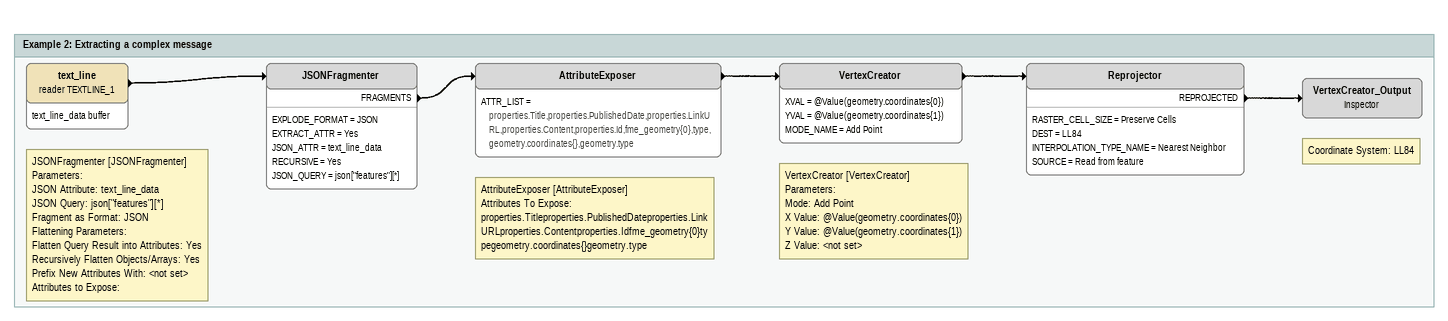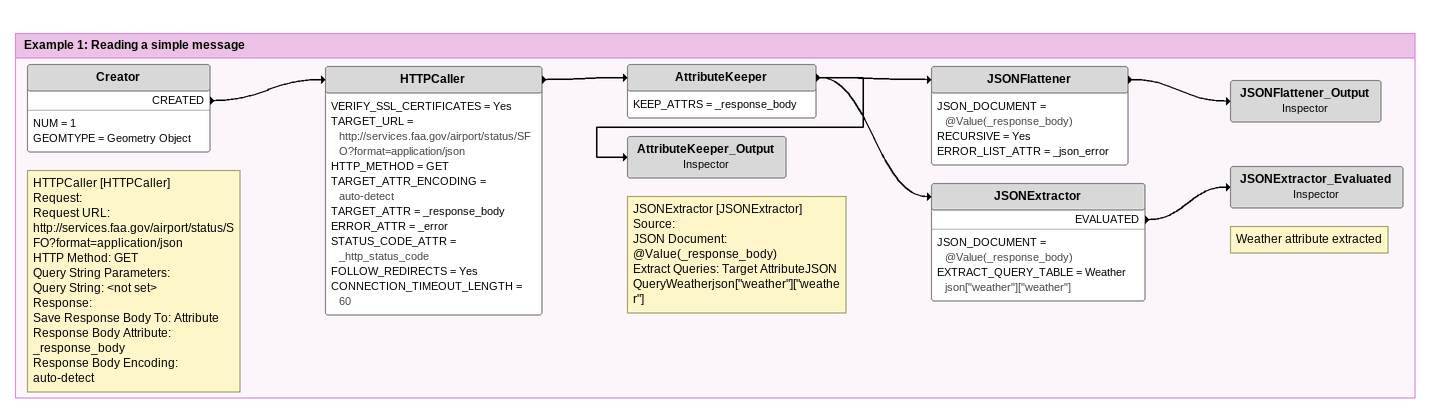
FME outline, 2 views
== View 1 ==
Bookmark: Example 2: Extracting a complex message
text_line (reader TEXTLINE_1)
    attributes: text_line_data buffer
    -> JSONFragmenter
Note: JSONFragmenter [JSONFragmenter] / Parameters: / JSON Attribute: text_line_data / JSON Query: json["features"][*] / Fragment as Format: JSON / Flattening Parameters: / Flatten Query Result into Attributes: Yes / Recursively Flatten Objects/Arrays: Yes / Prefix New Attributes With: <not set> / Attributes to Expose:
JSONFragmenter
    EXPLODE_FORMAT = JSON
    EXTRACT_ATTR = Yes
    JSON_ATTR = text_line_data
    RECURSIVE = Yes
    JSON_QUERY = json["features"][*]
    FRAGMENTS -> AttributeExposer
Note: AttributeExposer [AttributeExposer] / Attributes To Expose: properties.Titleproperties.PublishedDateproperties.LinkURLproperties.Contentproperties.Idfme_geometry{0}typegeometry.coordinates{}geometry.type
AttributeExposer
    ATTR_LIST = properties.Title,properties.PublishedDate,properties.LinkURL,properties.Content,properties.Id,fme_geometry{0},type,geometry.coordinates{},geometry.type
    -> VertexCreator
Note: VertexCreator [VertexCreator] / Parameters: / Mode: Add Point / X Value: @Value(geometry.coordinates{0}) / Y Value: @Value(geometry.coordinates{1}) / Z Value: <not set>
VertexCreator
    XVAL = @Value(geometry.coordinates{0})
    YVAL = @Value(geometry.coordinates{1})
    MODE_NAME = Add Point
    -> Reprojector
Note: Coordinate System: LL84
Reprojector
    RASTER_CELL_SIZE = Preserve Cells
    DEST = LL84
    INTERPOLATION_TYPE_NAME = Nearest Neighbor
    SOURCE = Read from feature
    REPROJECTED -> VertexCreator_Output
VertexCreator_Output: Inspector

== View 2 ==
Bookmark: Example 1: Reading a simple message
Creator
    NUM = 1
    GEOMTYPE = Geometry Object
    CREATED -> HTTPCaller
Note: HTTPCaller [HTTPCaller] / Request: / Request URL: http://services.faa.gov/airport/status/SFO?format=application/json / HTTP Method: GET / Query String Parameters: / Query String: <not set> / Response: / Save Response Body To: Attribute / Response Body Attribute: _response_body / Response Body Encoding: auto-detect
HTTPCaller
    VERIFY_SSL_CERTIFICATES = Yes
    TARGET_URL = http://services.faa.gov/airport/status/SFO?format=application/json
    HTTP_METHOD = GET
    TARGET_ATTR_ENCODING = auto-detect
    TARGET_ATTR = _response_body
    ERROR_ATTR = _error
    STATUS_CODE_ATTR = _http_status_code
    FOLLOW_REDIRECTS = Yes
    CONNECTION_TIMEOUT_LENGTH = 60
    -> AttributeKeeper
AttributeKeeper
    KEEP_ATTRS = _response_body
    -> JSONFlattener
    -> AttributeKeeper_Output
    -> JSONExtractor
JSONFlattener
    JSON_DOCUMENT = @Value(_response_body)
    RECURSIVE = Yes
    ERROR_LIST_ATTR = _json_error
    -> JSONFlattener_Output
JSONFlattener_Output: Inspector
AttributeKeeper_Output: Inspector
Note: JSONExtractor [JSONExtractor] / Source: / JSON Document: @Value(_response_body) / Extract Queries: Target AttributeJSON QueryWeatherjson["weather"]["weather"]
JSONExtractor
    JSON_DOCUMENT = @Value(_response_body)
    EXTRACT_QUERY_TABLE = Weather json["weather"]["weather"]
    EVALUATED -> JSONExtractor_Evaluated
Note: Weather attribute extracted
JSONExtractor_Evaluated: Inspector
